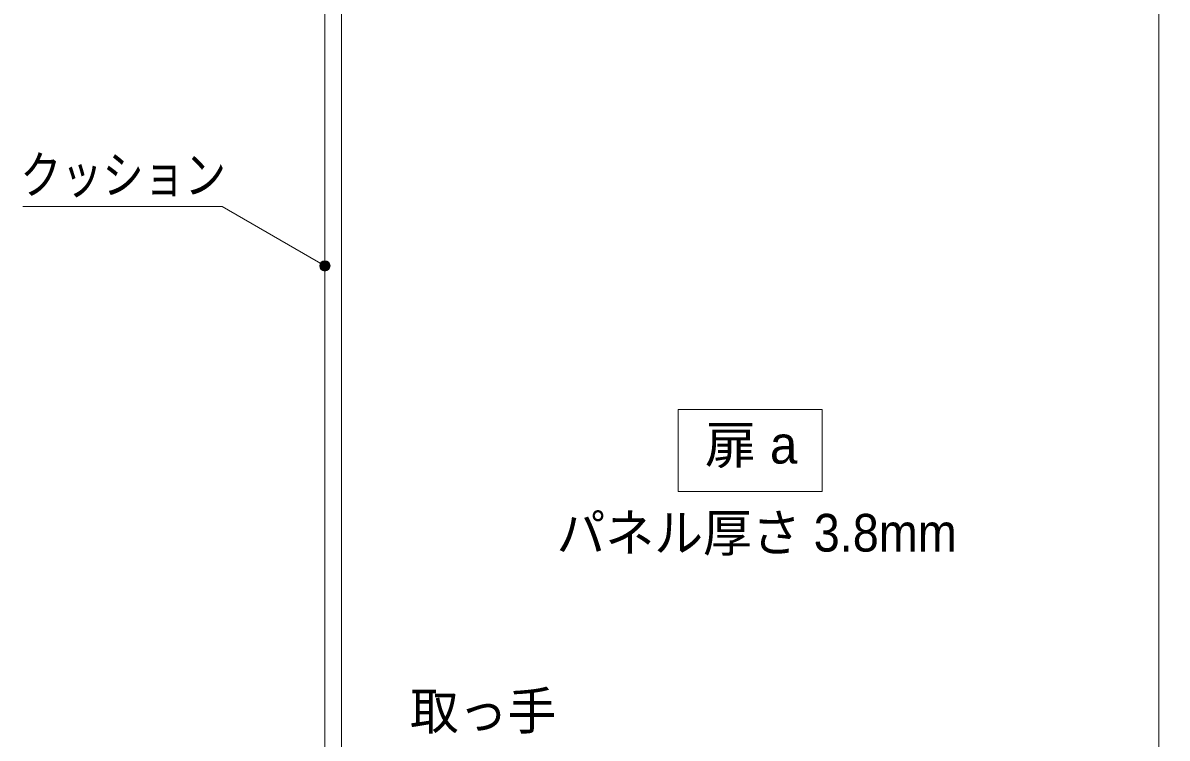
# Model space of a CAD drawing. Units: millimetres, scale not verified. Extents: x -6062 to 6062, y -3045 to 3045.
# Drawn here: x -4410 to -3296, y -787 to -91 of the extents above; entities that cross this region are included whole.
import ezdxf
from ezdxf.enums import TextEntityAlignment as Align

# ---------------------------------------------------------------- set-up
doc = ezdxf.new("R2010")
doc.units = ezdxf.units.MM
doc.header["$LTSCALE"] = 20
doc.layers.add('0-0_2寸法-3', color=7, linetype='Continuous', lineweight=15)
doc.layers.add('0-5_3一般', color=7, linetype='Continuous', lineweight=15)
doc.styles.add('ＭＳ Ｐゴシック', font='')
doc.styles.get('ＭＳ Ｐゴシック').set_extended_font_data('MS PGothic')

# ---------------------------------------------------------------- blocks, each defined once
blk = doc.blocks.new('グループ-13')
at = {"layer": '0-5_3一般'}
for p, q in [((-46560, 8000), (-46560, -40000)), ((-46240, -39740), (-46240, 7190)), ((-30320, -39740), (-30320, 7190)), ((-30320, 7190), (-30320, -39740))]:
    blk.add_line(p, q, dxfattribs=at)
blk.add_lwpolyline([(-46560, -39740), (-46560, 7190), (-30000, 7190)], dxfattribs=at)

msp = doc.modelspace()

# ---------------------------------------------------------------- hatches: boundary and pattern name
at = {"layer": '0-0_2寸法-3'}
msp.add_hatch(color=256, dxfattribs=at).paths.add_polyline_path([(-4110.49, -327.18, 1), (-4120.51, -327.18, 1)])

# ---------------------------------------------------------------- linework, layer by layer
msp.add_lwpolyline([(-4409.58, -269.45), (-4215.5, -269.45), (-4115.5, -327.18)], dxfattribs=at)
msp.add_lwpolyline([(-3771.5, -467), (-3631.5, -467), (-3631.5, -547), (-3771.5, -547)], close=True, dxfattribs=at)
msp.add_circle((-4115.5, -327.18), 5.01, dxfattribs=at)

# ---------------------------------------------------------------- block references
at = {"layer": '0-5_3一般', "xscale": 0.05, "yscale": 0.05}
msp.add_blockref('グループ-13', (-1787.5, 0), dxfattribs=at)

# ---------------------------------------------------------------- texts
at = {"layer": '0-0_2寸法-3', "style": 'ＭＳ Ｐゴシック'}
for s, height, width, p in [('クッション', 36.69, 0.8, (-4412.09, -267.85)), ('パネル厚さ 3.8mm', 36.69, 0.95, (-3889.98, -616.38)), ('取っ手', 36.66, 0.95, (-4032.71, -789.73))]:
    msp.add_text(s, height=height, dxfattribs=dict(at, width=width)).set_placement(p, align=Align.BOTTOM_LEFT)
msp.add_text('扉 a', height=36.69, dxfattribs=at).set_placement((-3745.59, -530.66), align=Align.BOTTOM_LEFT)

doc.saveas('drawing.dxf')
